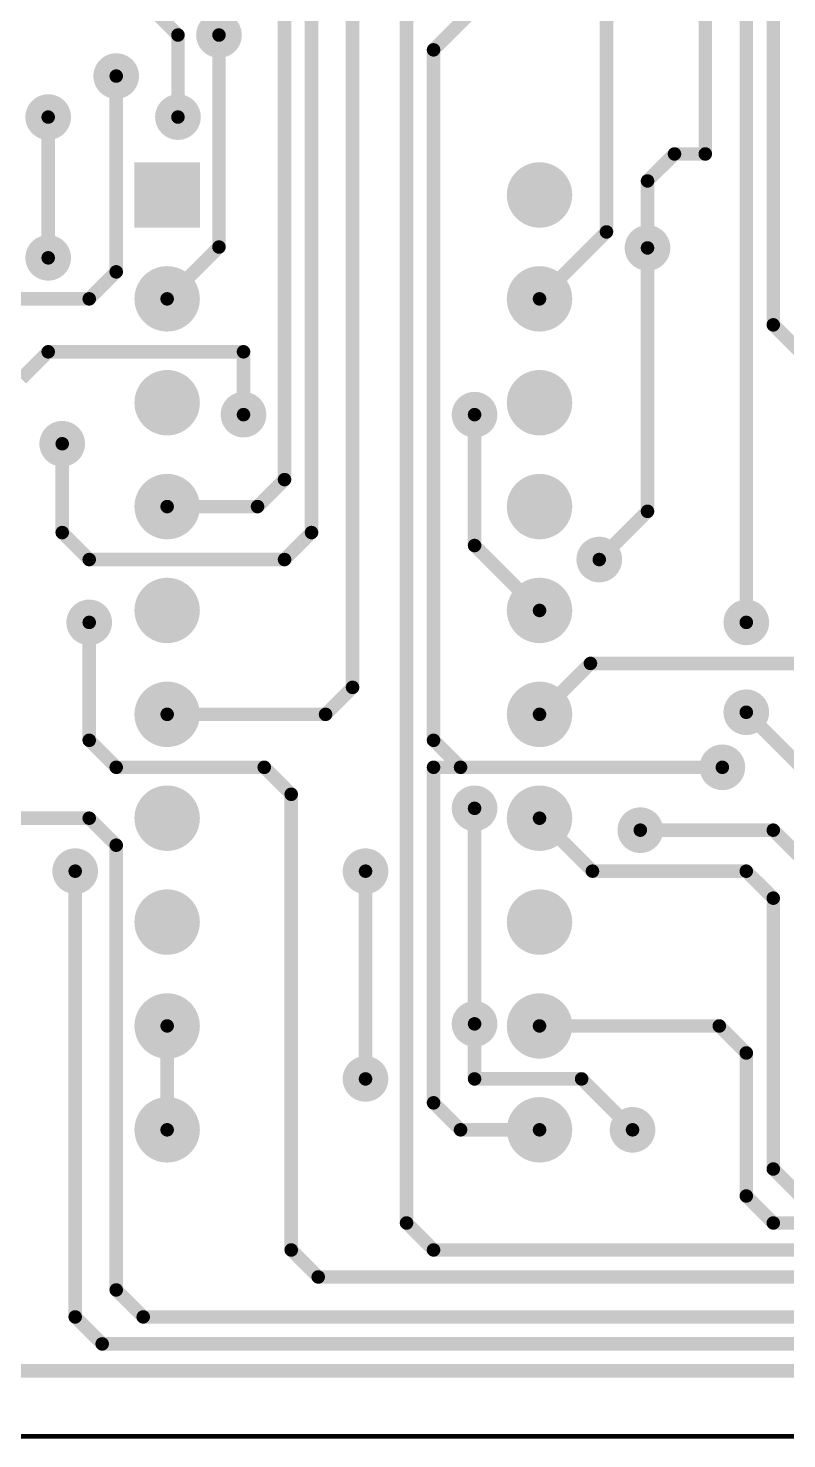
# Model space of a CAD drawing. Extents: x 0 to 107, y 0 to 143.
# Drawn here: x 46.4 to 64.95, y -0.06 to 34.43 of the extents above; entities that cross this region are included whole.
import ezdxf

# ---------------------------------------------------------------- set-up
doc = ezdxf.new("R2010")
doc.units = 0
for name, color, linetype in [('Board_Outline', 21, 'CONTINUOUS'), ('Bottom', 10, 'CONTINUOUS'), ('Bottom_Mask', 15, 'CONTINUOUS')]:
    doc.layers.add(name, color=color, linetype=linetype)

msp = doc.modelspace()

# ---------------------------------------------------------------- linework, layer by layer
at = {"layer": 'Board_Outline', "linetype": 'CONTINUOUS', "const_width": 0.12}
msp.add_lwpolyline([(107.1581, 142.5924), (0, 142.5924), (0, 0), (107.1581, 0), (107.1581, 142.5924)], dxfattribs=at)
at = {"layer": 'Bottom', "linetype": 'CONTINUOUS', "const_width": 0.33}
for points in [[(64.6164, 27.1802), (64.6164, 82.6152)], [(63.9564, 19.9032), (63.9564, 71.4772)], [(55.6504, 5.2171), (55.6504, 54.9862)], [(53.3274, 53.9832), (53.3274, 22.1002)], [(52.6674, 23.3952), (52.6674, 51.4524)], [(51.0647, 34.2662), (51.0647, 49.7801)], [(54.3304, 46.6552), (54.3304, 18.3152)], [(50.0617, 34.2662), (45.9127, 38.4152)], [(60.5383, 36.8381), (60.5383, 29.452)], [(56.3104, 33.9041), (58.9014, 36.4952)], [(62.9534, 36.4951), (62.9534, 31.3582)], [(50.0617, 32.2602), (50.0617, 34.2662)], [(51.0647, 29.0822), (51.0647, 34.2662)], [(56.3104, 17.0202), (56.3104, 33.9041)], [(48.5527, 33.2632), (48.5527, 28.4752)], [(46.8897, 28.8182), (46.8897, 32.2602)], [(62.2013, 31.3582), (61.5413, 30.6982)], [(62.9534, 31.3582), (62.2013, 31.3582)], [(61.5413, 30.6982), (61.5413, 29.0602)], [(60.5383, 29.452), (58.9014, 27.8151)], [(49.7977, 27.8152), (51.0647, 29.0822)], [(61.5413, 29.0602), (61.5413, 22.6193)], [(48.5527, 28.4752), (47.8926, 27.8151)], [(47.8926, 27.8151), (42.1777, 27.8151)], [(66.5214, 25.2752), (64.6164, 27.1802)], [(46.2297, 25.8602), (46.8897, 26.5202)], [(46.8897, 26.5202), (51.6644, 26.5202)], [(51.6644, 26.5202), (51.6644, 24.9832)], [(57.3134, 24.9832), (57.3134, 21.7832)], [(47.2327, 22.1002), (47.2327, 24.2722)], [(52.0074, 22.7352), (52.6674, 23.3952)], [(49.7977, 22.7352), (52.0074, 22.7352)], [(61.5413, 22.6193), (60.3622, 21.4402)], [(47.8926, 21.4402), (47.2327, 22.1002)], [(53.3274, 22.1002), (52.6674, 21.4402)], [(57.3134, 21.7832), (58.9014, 20.1951)], [(52.6674, 21.4402), (47.8926, 21.4402)], [(47.8926, 19.9032), (47.8926, 17.0202)], [(60.1465, 18.9002), (58.9014, 17.6551)], [(67.6444, 18.9002), (60.1465, 18.9002)], [(54.3304, 18.3152), (53.6703, 17.6551)], [(53.6703, 17.6551), (49.7977, 17.6551)], [(63.9564, 17.7062), (65.2764, 16.3862)], [(47.8926, 17.0202), (48.5526, 16.3602)], [(56.9704, 16.3602), (56.3104, 17.0202)], [(48.5526, 16.3602), (52.1711, 16.3602)], [(52.1711, 16.3602), (52.8311, 15.7001)], [(56.3104, 8.1552), (56.3104, 16.3602)], [(56.3104, 16.3602), (56.9704, 16.3602)], [(56.9704, 16.3602), (56.9704, 16.3602)], [(56.9704, 16.3602), (63.3712, 16.3602)], [(52.8311, 15.7001), (52.8311, 4.5571)], [(57.3134, 15.3572), (57.3134, 10.0862)], [(47.8927, 15.1152), (42.1777, 15.1152)], [(48.5527, 14.4552), (47.8927, 15.1152)], [(60.1964, 13.8202), (58.9014, 15.1152)], [(64.6164, 14.8232), (61.3652, 14.8232)], [(65.2764, 14.1632), (64.6164, 14.8232)], [(48.5527, 3.5802), (48.5527, 14.4552)], [(47.5497, 13.8202), (47.5497, 2.9202)], [(54.6474, 8.7402), (54.6474, 13.8202)], [(63.9564, 13.8202), (60.1964, 13.8202)], [(64.6164, 13.1602), (63.9564, 13.8202)], [(64.6164, 6.5371), (64.6164, 13.1602)], [(49.7977, 10.0351), (49.7977, 7.4952)], [(57.3134, 10.0862), (57.3134, 8.7402)], [(63.2963, 10.0351), (58.9014, 10.0351)], [(63.9564, 9.3751), (63.2963, 10.0351)], [(63.9564, 5.8771), (63.9564, 9.3751)], [(57.3134, 8.7402), (59.9304, 8.7402)], [(59.9304, 8.7402), (61.1754, 7.4952)], [(56.9704, 7.4952), (56.3104, 8.1552)], [(58.9014, 7.4952), (56.9704, 7.4952)], [(65.2764, 5.8771), (64.6164, 6.5371)], [(64.6164, 5.2171), (63.9564, 5.8771)], [(56.3104, 4.5571), (55.6504, 5.2171)], [(87.9826, 5.2171), (64.6164, 5.2171)], [(52.8311, 4.5571), (53.4911, 3.8971)], [(91.5111, 4.5571), (56.3104, 4.5571)], [(53.4911, 3.8971), (98.7964, 3.8971)], [(49.2127, 2.9202), (48.5527, 3.5802)], [(47.5497, 2.9202), (48.2097, 2.2602)], [(99.4564, 2.9202), (49.2127, 2.9202)], [(48.2097, 2.2602), (103.5781, 2.2602)], [(17.8617, 1.6002), (104.2381, 1.6002)]]:
    msp.add_lwpolyline(points, dxfattribs=at)
at = {"layer": 'Bottom', "linetype": 'CONTINUOUS'}
for points, const_width in [([(51.3187, 34.2662, 1), (50.8107, 34.2662, 1), (51.3187, 34.2662, 1)], 0.508), ([(50.1442, 34.2662, 1), (49.9792, 34.2662, 1), (50.1442, 34.2662, 1)], 0.165), ([(50.1442, 34.2662, 1), (49.9792, 34.2662, 1), (50.1442, 34.2662, 1)], 0.165), ([(51.1472, 34.2662, 1), (50.9822, 34.2662, 1), (51.1472, 34.2662, 1)], 0.165), ([(51.1472, 34.2662, 1), (50.9822, 34.2662, 1), (51.1472, 34.2662, 1)], 0.165), ([(56.3929, 33.9041, 1), (56.2279, 33.9041, 1), (56.3929, 33.9041, 1)], 0.165), ([(56.3929, 33.9041, 1), (56.2279, 33.9041, 1), (56.3929, 33.9041, 1)], 0.165), ([(48.8067, 33.2632, 1), (48.2987, 33.2632, 1), (48.8067, 33.2632, 1)], 0.508), ([(48.6352, 33.2632, 1), (48.4702, 33.2632, 1), (48.6352, 33.2632, 1)], 0.165), ([(47.1437, 32.2602, 1), (46.6357, 32.2602, 1), (47.1437, 32.2602, 1)], 0.508), ([(46.9722, 32.2602, 1), (46.8072, 32.2602, 1), (46.9722, 32.2602, 1)], 0.165), ([(50.3157, 32.2602, 1), (49.8077, 32.2602, 1), (50.3157, 32.2602, 1)], 0.508), ([(50.1442, 32.2602, 1), (49.9792, 32.2602, 1), (50.1442, 32.2602, 1)], 0.165), ([(62.2838, 31.3582, 1), (62.1188, 31.3582, 1), (62.2838, 31.3582, 1)], 0.165), ([(62.2838, 31.3582, 1), (62.1188, 31.3582, 1), (62.2838, 31.3582, 1)], 0.165), ([(63.0359, 31.3582, 1), (62.8709, 31.3582, 1), (63.0359, 31.3582, 1)], 0.165), ([(63.0359, 31.3582, 1), (62.8709, 31.3582, 1), (63.0359, 31.3582, 1)], 0.165), ([(59.2764, 30.3551, 1), (58.5264, 30.3551, 1), (59.2764, 30.3551, 1)], 0.75), ([(61.6238, 30.6982, 1), (61.4588, 30.6982, 1), (61.6238, 30.6982, 1)], 0.165), ([(61.6238, 30.6982, 1), (61.4588, 30.6982, 1), (61.6238, 30.6982, 1)], 0.165), ([(47.1437, 28.8182, 1), (46.6357, 28.8182, 1), (47.1437, 28.8182, 1)], 0.508), ([(60.6208, 29.452, 1), (60.4558, 29.452, 1), (60.6208, 29.452, 1)], 0.165), ([(60.6208, 29.452, 1), (60.4558, 29.452, 1), (60.6208, 29.452, 1)], 0.165), ([(61.7953, 29.0602, 1), (61.2873, 29.0602, 1), (61.7953, 29.0602, 1)], 0.508), ([(46.9722, 28.8182, 1), (46.8072, 28.8182, 1), (46.9722, 28.8182, 1)], 0.165), ([(51.1472, 29.0822, 1), (50.9822, 29.0822, 1), (51.1472, 29.0822, 1)], 0.165), ([(51.1472, 29.0822, 1), (50.9822, 29.0822, 1), (51.1472, 29.0822, 1)], 0.165), ([(61.6238, 29.0602, 1), (61.4588, 29.0602, 1), (61.6238, 29.0602, 1)], 0.165), ([(61.6238, 29.0602, 1), (61.4588, 29.0602, 1), (61.6238, 29.0602, 1)], 0.165), ([(48.6352, 28.4752, 1), (48.4702, 28.4752, 1), (48.6352, 28.4752, 1)], 0.165), ([(48.6352, 28.4752, 1), (48.4702, 28.4752, 1), (48.6352, 28.4752, 1)], 0.165), ([(50.1727, 27.8152, 1), (49.4227, 27.8152, 1), (50.1727, 27.8152, 1)], 0.75), ([(59.2764, 27.8151, 1), (58.5264, 27.8151, 1), (59.2764, 27.8151, 1)], 0.75), ([(47.9751, 27.8151, 1), (47.8101, 27.8151, 1), (47.9751, 27.8151, 1)], 0.165), ([(47.9751, 27.8151, 1), (47.8101, 27.8151, 1), (47.9751, 27.8151, 1)], 0.165), ([(49.8802, 27.8152, 1), (49.7152, 27.8152, 1), (49.8802, 27.8152, 1)], 0.165), ([(58.9839, 27.8151, 1), (58.8189, 27.8151, 1), (58.9839, 27.8151, 1)], 0.165), ([(64.6989, 27.1802, 1), (64.5339, 27.1802, 1), (64.6989, 27.1802, 1)], 0.165), ([(64.6989, 27.1802, 1), (64.5339, 27.1802, 1), (64.6989, 27.1802, 1)], 0.165), ([(46.9722, 26.5202, 1), (46.8072, 26.5202, 1), (46.9722, 26.5202, 1)], 0.165), ([(46.9722, 26.5202, 1), (46.8072, 26.5202, 1), (46.9722, 26.5202, 1)], 0.165), ([(51.7469, 26.5202, 1), (51.5819, 26.5202, 1), (51.7469, 26.5202, 1)], 0.165), ([(51.7469, 26.5202, 1), (51.5819, 26.5202, 1), (51.7469, 26.5202, 1)], 0.165), ([(50.1727, 25.2752, 1), (49.4227, 25.2752, 1), (50.1727, 25.2752, 1)], 0.75), ([(59.2764, 25.2751, 1), (58.5264, 25.2751, 1), (59.2764, 25.2751, 1)], 0.75), ([(51.9184, 24.9832, 1), (51.4104, 24.9832, 1), (51.9184, 24.9832, 1)], 0.508), ([(57.5674, 24.9832, 1), (57.0594, 24.9832, 1), (57.5674, 24.9832, 1)], 0.508), ([(51.7469, 24.9832, 1), (51.5819, 24.9832, 1), (51.7469, 24.9832, 1)], 0.165), ([(57.3959, 24.9832, 1), (57.2309, 24.9832, 1), (57.3959, 24.9832, 1)], 0.165), ([(47.4867, 24.2722, 1), (46.9787, 24.2722, 1), (47.4867, 24.2722, 1)], 0.508), ([(47.3152, 24.2722, 1), (47.1502, 24.2722, 1), (47.3152, 24.2722, 1)], 0.165), ([(50.1727, 22.7352, 1), (49.4227, 22.7352, 1), (50.1727, 22.7352, 1)], 0.75), ([(52.7499, 23.3952, 1), (52.5849, 23.3952, 1), (52.7499, 23.3952, 1)], 0.165), ([(52.7499, 23.3952, 1), (52.5849, 23.3952, 1), (52.7499, 23.3952, 1)], 0.165), ([(59.2764, 22.7352, 1), (58.5264, 22.7352, 1), (59.2764, 22.7352, 1)], 0.75), ([(49.8802, 22.7352, 1), (49.7152, 22.7352, 1), (49.8802, 22.7352, 1)], 0.165), ([(52.0899, 22.7352, 1), (51.9249, 22.7352, 1), (52.0899, 22.7352, 1)], 0.165), ([(52.0899, 22.7352, 1), (51.9249, 22.7352, 1), (52.0899, 22.7352, 1)], 0.165), ([(61.6238, 22.6193, 1), (61.4588, 22.6193, 1), (61.6238, 22.6193, 1)], 0.165), ([(61.6238, 22.6193, 1), (61.4588, 22.6193, 1), (61.6238, 22.6193, 1)], 0.165), ([(47.3152, 22.1002, 1), (47.1502, 22.1002, 1), (47.3152, 22.1002, 1)], 0.165), ([(47.3152, 22.1002, 1), (47.1502, 22.1002, 1), (47.3152, 22.1002, 1)], 0.165), ([(53.4099, 22.1002, 1), (53.2449, 22.1002, 1), (53.4099, 22.1002, 1)], 0.165), ([(53.4099, 22.1002, 1), (53.2449, 22.1002, 1), (53.4099, 22.1002, 1)], 0.165), ([(57.3959, 21.7832, 1), (57.2309, 21.7832, 1), (57.3959, 21.7832, 1)], 0.165), ([(57.3959, 21.7832, 1), (57.2309, 21.7832, 1), (57.3959, 21.7832, 1)], 0.165), ([(60.6162, 21.4402, 1), (60.1082, 21.4402, 1), (60.6162, 21.4402, 1)], 0.508), ([(47.9751, 21.4402, 1), (47.8101, 21.4402, 1), (47.9751, 21.4402, 1)], 0.165), ([(47.9751, 21.4402, 1), (47.8101, 21.4402, 1), (47.9751, 21.4402, 1)], 0.165), ([(52.7499, 21.4402, 1), (52.5849, 21.4402, 1), (52.7499, 21.4402, 1)], 0.165), ([(52.7499, 21.4402, 1), (52.5849, 21.4402, 1), (52.7499, 21.4402, 1)], 0.165), ([(60.4447, 21.4402, 1), (60.2797, 21.4402, 1), (60.4447, 21.4402, 1)], 0.165), ([(50.1727, 20.1951, 1), (49.4227, 20.1951, 1), (50.1727, 20.1951, 1)], 0.75), ([(59.2764, 20.1951, 1), (58.5264, 20.1951, 1), (59.2764, 20.1951, 1)], 0.75), ([(48.1466, 19.9032, 1), (47.6386, 19.9032, 1), (48.1466, 19.9032, 1)], 0.508), ([(58.9839, 20.1951, 1), (58.8189, 20.1951, 1), (58.9839, 20.1951, 1)], 0.165), ([(64.2104, 19.9032, 1), (63.7024, 19.9032, 1), (64.2104, 19.9032, 1)], 0.508), ([(47.9751, 19.9032, 1), (47.8101, 19.9032, 1), (47.9751, 19.9032, 1)], 0.165), ([(64.0389, 19.9032, 1), (63.8739, 19.9032, 1), (64.0389, 19.9032, 1)], 0.165), ([(60.229, 18.9002, 1), (60.064, 18.9002, 1), (60.229, 18.9002, 1)], 0.165), ([(60.229, 18.9002, 1), (60.064, 18.9002, 1), (60.229, 18.9002, 1)], 0.165), ([(50.1727, 17.6551, 1), (49.4227, 17.6551, 1), (50.1727, 17.6551, 1)], 0.75), ([(54.4129, 18.3152, 1), (54.2479, 18.3152, 1), (54.4129, 18.3152, 1)], 0.165), ([(54.4129, 18.3152, 1), (54.2479, 18.3152, 1), (54.4129, 18.3152, 1)], 0.165), ([(59.2764, 17.6551, 1), (58.5264, 17.6551, 1), (59.2764, 17.6551, 1)], 0.75), ([(64.2104, 17.7062, 1), (63.7024, 17.7062, 1), (64.2104, 17.7062, 1)], 0.508), ([(49.8802, 17.6551, 1), (49.7152, 17.6551, 1), (49.8802, 17.6551, 1)], 0.165), ([(53.7528, 17.6551, 1), (53.5878, 17.6551, 1), (53.7528, 17.6551, 1)], 0.165), ([(53.7528, 17.6551, 1), (53.5878, 17.6551, 1), (53.7528, 17.6551, 1)], 0.165), ([(58.9839, 17.6551, 1), (58.8189, 17.6551, 1), (58.9839, 17.6551, 1)], 0.165), ([(64.0389, 17.7062, 1), (63.8739, 17.7062, 1), (64.0389, 17.7062, 1)], 0.165), ([(47.9751, 17.0202, 1), (47.8101, 17.0202, 1), (47.9751, 17.0202, 1)], 0.165), ([(47.9751, 17.0202, 1), (47.8101, 17.0202, 1), (47.9751, 17.0202, 1)], 0.165), ([(56.3929, 17.0202, 1), (56.2279, 17.0202, 1), (56.3929, 17.0202, 1)], 0.165), ([(56.3929, 17.0202, 1), (56.2279, 17.0202, 1), (56.3929, 17.0202, 1)], 0.165), ([(63.6252, 16.3602, 1), (63.1172, 16.3602, 1), (63.6252, 16.3602, 1)], 0.508), ([(48.6351, 16.3602, 1), (48.4701, 16.3602, 1), (48.6351, 16.3602, 1)], 0.165), ([(48.6351, 16.3602, 1), (48.4701, 16.3602, 1), (48.6351, 16.3602, 1)], 0.165), ([(52.2536, 16.3602, 1), (52.0886, 16.3602, 1), (52.2536, 16.3602, 1)], 0.165), ([(52.2536, 16.3602, 1), (52.0886, 16.3602, 1), (52.2536, 16.3602, 1)], 0.165), ([(56.3929, 16.3602, 1), (56.2279, 16.3602, 1), (56.3929, 16.3602, 1)], 0.165), ([(56.3929, 16.3602, 1), (56.2279, 16.3602, 1), (56.3929, 16.3602, 1)], 0.165), ([(57.0529, 16.3602, 1), (56.8879, 16.3602, 1), (57.0529, 16.3602, 1)], 0.165), ([(57.0529, 16.3602, 1), (56.8879, 16.3602, 1), (57.0529, 16.3602, 1)], 0.165), ([(57.0529, 16.3602, 1), (56.8879, 16.3602, 1), (57.0529, 16.3602, 1)], 0.165), ([(57.0529, 16.3602, 1), (56.8879, 16.3602, 1), (57.0529, 16.3602, 1)], 0.165), ([(63.4537, 16.3602, 1), (63.2887, 16.3602, 1), (63.4537, 16.3602, 1)], 0.165), ([(50.1727, 15.1152, 1), (49.4227, 15.1152, 1), (50.1727, 15.1152, 1)], 0.75), ([(52.9136, 15.7001, 1), (52.7486, 15.7001, 1), (52.9136, 15.7001, 1)], 0.165), ([(52.9136, 15.7001, 1), (52.7486, 15.7001, 1), (52.9136, 15.7001, 1)], 0.165), ([(57.5674, 15.3572, 1), (57.0594, 15.3572, 1), (57.5674, 15.3572, 1)], 0.508), ([(57.3959, 15.3572, 1), (57.2309, 15.3572, 1), (57.3959, 15.3572, 1)], 0.165), ([(59.2764, 15.1152, 1), (58.5264, 15.1152, 1), (59.2764, 15.1152, 1)], 0.75), ([(47.9752, 15.1152, 1), (47.8102, 15.1152, 1), (47.9752, 15.1152, 1)], 0.165), ([(47.9752, 15.1152, 1), (47.8102, 15.1152, 1), (47.9752, 15.1152, 1)], 0.165), ([(58.9839, 15.1152, 1), (58.8189, 15.1152, 1), (58.9839, 15.1152, 1)], 0.165), ([(61.6192, 14.8232, 1), (61.1112, 14.8232, 1), (61.6192, 14.8232, 1)], 0.508), ([(61.4477, 14.8232, 1), (61.2827, 14.8232, 1), (61.4477, 14.8232, 1)], 0.165), ([(64.6989, 14.8232, 1), (64.5339, 14.8232, 1), (64.6989, 14.8232, 1)], 0.165), ([(64.6989, 14.8232, 1), (64.5339, 14.8232, 1), (64.6989, 14.8232, 1)], 0.165), ([(48.6352, 14.4552, 1), (48.4702, 14.4552, 1), (48.6352, 14.4552, 1)], 0.165), ([(48.6352, 14.4552, 1), (48.4702, 14.4552, 1), (48.6352, 14.4552, 1)], 0.165), ([(47.8037, 13.8202, 1), (47.2957, 13.8202, 1), (47.8037, 13.8202, 1)], 0.508), ([(54.9014, 13.8202, 1), (54.3934, 13.8202, 1), (54.9014, 13.8202, 1)], 0.508), ([(47.6322, 13.8202, 1), (47.4672, 13.8202, 1), (47.6322, 13.8202, 1)], 0.165), ([(54.7299, 13.8202, 1), (54.5649, 13.8202, 1), (54.7299, 13.8202, 1)], 0.165), ([(60.2789, 13.8202, 1), (60.1139, 13.8202, 1), (60.2789, 13.8202, 1)], 0.165), ([(60.2789, 13.8202, 1), (60.1139, 13.8202, 1), (60.2789, 13.8202, 1)], 0.165), ([(64.0389, 13.8202, 1), (63.8739, 13.8202, 1), (64.0389, 13.8202, 1)], 0.165), ([(64.0389, 13.8202, 1), (63.8739, 13.8202, 1), (64.0389, 13.8202, 1)], 0.165), ([(50.1727, 12.5751, 1), (49.4227, 12.5751, 1), (50.1727, 12.5751, 1)], 0.75), ([(59.2764, 12.5751, 1), (58.5264, 12.5751, 1), (59.2764, 12.5751, 1)], 0.75), ([(64.6989, 13.1602, 1), (64.5339, 13.1602, 1), (64.6989, 13.1602, 1)], 0.165), ([(64.6989, 13.1602, 1), (64.5339, 13.1602, 1), (64.6989, 13.1602, 1)], 0.165), ([(50.1727, 10.0351, 1), (49.4227, 10.0351, 1), (50.1727, 10.0351, 1)], 0.75), ([(59.2764, 10.0351, 1), (58.5264, 10.0351, 1), (59.2764, 10.0351, 1)], 0.75), ([(57.5674, 10.0862, 1), (57.0594, 10.0862, 1), (57.5674, 10.0862, 1)], 0.508), ([(49.8802, 10.0351, 1), (49.7152, 10.0351, 1), (49.8802, 10.0351, 1)], 0.165), ([(57.3959, 10.0862, 1), (57.2309, 10.0862, 1), (57.3959, 10.0862, 1)], 0.165), ([(57.3959, 10.0862, 1), (57.2309, 10.0862, 1), (57.3959, 10.0862, 1)], 0.165), ([(58.9839, 10.0351, 1), (58.8189, 10.0351, 1), (58.9839, 10.0351, 1)], 0.165), ([(63.3788, 10.0351, 1), (63.2138, 10.0351, 1), (63.3788, 10.0351, 1)], 0.165), ([(63.3788, 10.0351, 1), (63.2138, 10.0351, 1), (63.3788, 10.0351, 1)], 0.165), ([(64.0389, 9.3751, 1), (63.8739, 9.3751, 1), (64.0389, 9.3751, 1)], 0.165), ([(64.0389, 9.3751, 1), (63.8739, 9.3751, 1), (64.0389, 9.3751, 1)], 0.165), ([(54.9014, 8.7402, 1), (54.3934, 8.7402, 1), (54.9014, 8.7402, 1)], 0.508), ([(54.7299, 8.7402, 1), (54.5649, 8.7402, 1), (54.7299, 8.7402, 1)], 0.165), ([(57.3959, 8.7402, 1), (57.2309, 8.7402, 1), (57.3959, 8.7402, 1)], 0.165), ([(57.3959, 8.7402, 1), (57.2309, 8.7402, 1), (57.3959, 8.7402, 1)], 0.165), ([(60.0129, 8.7402, 1), (59.8479, 8.7402, 1), (60.0129, 8.7402, 1)], 0.165), ([(60.0129, 8.7402, 1), (59.8479, 8.7402, 1), (60.0129, 8.7402, 1)], 0.165), ([(56.3929, 8.1552, 1), (56.2279, 8.1552, 1), (56.3929, 8.1552, 1)], 0.165), ([(56.3929, 8.1552, 1), (56.2279, 8.1552, 1), (56.3929, 8.1552, 1)], 0.165), ([(50.1727, 7.4952, 1), (49.4227, 7.4952, 1), (50.1727, 7.4952, 1)], 0.75), ([(59.2764, 7.4952, 1), (58.5264, 7.4952, 1), (59.2764, 7.4952, 1)], 0.75), ([(61.4294, 7.4952, 1), (60.9214, 7.4952, 1), (61.4294, 7.4952, 1)], 0.508), ([(49.8802, 7.4952, 1), (49.7152, 7.4952, 1), (49.8802, 7.4952, 1)], 0.165), ([(57.0529, 7.4952, 1), (56.8879, 7.4952, 1), (57.0529, 7.4952, 1)], 0.165), ([(57.0529, 7.4952, 1), (56.8879, 7.4952, 1), (57.0529, 7.4952, 1)], 0.165), ([(58.9839, 7.4952, 1), (58.8189, 7.4952, 1), (58.9839, 7.4952, 1)], 0.165), ([(61.2579, 7.4952, 1), (61.0929, 7.4952, 1), (61.2579, 7.4952, 1)], 0.165), ([(64.6989, 6.5371, 1), (64.5339, 6.5371, 1), (64.6989, 6.5371, 1)], 0.165), ([(64.6989, 6.5371, 1), (64.5339, 6.5371, 1), (64.6989, 6.5371, 1)], 0.165), ([(64.0389, 5.8771, 1), (63.8739, 5.8771, 1), (64.0389, 5.8771, 1)], 0.165), ([(64.0389, 5.8771, 1), (63.8739, 5.8771, 1), (64.0389, 5.8771, 1)], 0.165), ([(55.7329, 5.2171, 1), (55.5679, 5.2171, 1), (55.7329, 5.2171, 1)], 0.165), ([(55.7329, 5.2171, 1), (55.5679, 5.2171, 1), (55.7329, 5.2171, 1)], 0.165), ([(64.6989, 5.2171, 1), (64.5339, 5.2171, 1), (64.6989, 5.2171, 1)], 0.165), ([(64.6989, 5.2171, 1), (64.5339, 5.2171, 1), (64.6989, 5.2171, 1)], 0.165), ([(52.9136, 4.5571, 1), (52.7486, 4.5571, 1), (52.9136, 4.5571, 1)], 0.165), ([(52.9136, 4.5571, 1), (52.7486, 4.5571, 1), (52.9136, 4.5571, 1)], 0.165), ([(56.3929, 4.5571, 1), (56.2279, 4.5571, 1), (56.3929, 4.5571, 1)], 0.165), ([(56.3929, 4.5571, 1), (56.2279, 4.5571, 1), (56.3929, 4.5571, 1)], 0.165), ([(53.5736, 3.8971, 1), (53.4086, 3.8971, 1), (53.5736, 3.8971, 1)], 0.165), ([(53.5736, 3.8971, 1), (53.4086, 3.8971, 1), (53.5736, 3.8971, 1)], 0.165), ([(48.6352, 3.5802, 1), (48.4702, 3.5802, 1), (48.6352, 3.5802, 1)], 0.165), ([(48.6352, 3.5802, 1), (48.4702, 3.5802, 1), (48.6352, 3.5802, 1)], 0.165), ([(47.6322, 2.9202, 1), (47.4672, 2.9202, 1), (47.6322, 2.9202, 1)], 0.165), ([(47.6322, 2.9202, 1), (47.4672, 2.9202, 1), (47.6322, 2.9202, 1)], 0.165), ([(49.2952, 2.9202, 1), (49.1302, 2.9202, 1), (49.2952, 2.9202, 1)], 0.165), ([(49.2952, 2.9202, 1), (49.1302, 2.9202, 1), (49.2952, 2.9202, 1)], 0.165), ([(48.2922, 2.2602, 1), (48.1272, 2.2602, 1), (48.2922, 2.2602, 1)], 0.165), ([(48.2922, 2.2602, 1), (48.1272, 2.2602, 1), (48.2922, 2.2602, 1)], 0.165)]:
    msp.add_lwpolyline(points, format="xyb", dxfattribs=dict(at, const_width=const_width))
at = {"layer": 'Bottom'}
msp.add_solid([(50.5477, 31.1052), (49.0477, 31.1052), (50.5477, 29.6052), (49.0477, 29.6052)], dxfattribs=at)
at = {"layer": 'Bottom_Mask', "linetype": 'CONTINUOUS'}
for points, const_width in [([(51.3437, 34.2662, 1), (50.7857, 34.2662, 1), (51.3437, 34.2662, 1)], 0.558), ([(48.8317, 33.2632, 1), (48.2737, 33.2632, 1), (48.8317, 33.2632, 1)], 0.558), ([(47.1687, 32.2602, 1), (46.6107, 32.2602, 1), (47.1687, 32.2602, 1)], 0.558), ([(50.3407, 32.2602, 1), (49.7827, 32.2602, 1), (50.3407, 32.2602, 1)], 0.558), ([(59.3014, 30.3551, 1), (58.5014, 30.3551, 1), (59.3014, 30.3551, 1)], 0.8), ([(47.1687, 28.8182, 1), (46.6107, 28.8182, 1), (47.1687, 28.8182, 1)], 0.558), ([(61.8203, 29.0602, 1), (61.2623, 29.0602, 1), (61.8203, 29.0602, 1)], 0.558), ([(50.1977, 27.8152, 1), (49.3977, 27.8152, 1), (50.1977, 27.8152, 1)], 0.8), ([(59.3014, 27.8151, 1), (58.5014, 27.8151, 1), (59.3014, 27.8151, 1)], 0.8), ([(50.1977, 25.2752, 1), (49.3977, 25.2752, 1), (50.1977, 25.2752, 1)], 0.8), ([(59.3014, 25.2751, 1), (58.5014, 25.2751, 1), (59.3014, 25.2751, 1)], 0.8), ([(51.9434, 24.9832, 1), (51.3854, 24.9832, 1), (51.9434, 24.9832, 1)], 0.558), ([(57.5924, 24.9832, 1), (57.0344, 24.9832, 1), (57.5924, 24.9832, 1)], 0.558), ([(47.5117, 24.2722, 1), (46.9537, 24.2722, 1), (47.5117, 24.2722, 1)], 0.558), ([(50.1977, 22.7352, 1), (49.3977, 22.7352, 1), (50.1977, 22.7352, 1)], 0.8), ([(59.3014, 22.7352, 1), (58.5014, 22.7352, 1), (59.3014, 22.7352, 1)], 0.8), ([(60.6412, 21.4402, 1), (60.0832, 21.4402, 1), (60.6412, 21.4402, 1)], 0.558), ([(50.1977, 20.1951, 1), (49.3977, 20.1951, 1), (50.1977, 20.1951, 1)], 0.8), ([(59.3014, 20.1951, 1), (58.5014, 20.1951, 1), (59.3014, 20.1951, 1)], 0.8), ([(48.1716, 19.9032, 1), (47.6136, 19.9032, 1), (48.1716, 19.9032, 1)], 0.558), ([(64.2354, 19.9032, 1), (63.6774, 19.9032, 1), (64.2354, 19.9032, 1)], 0.558), ([(50.1977, 17.6551, 1), (49.3977, 17.6551, 1), (50.1977, 17.6551, 1)], 0.8), ([(59.3014, 17.6551, 1), (58.5014, 17.6551, 1), (59.3014, 17.6551, 1)], 0.8), ([(64.2354, 17.7062, 1), (63.6774, 17.7062, 1), (64.2354, 17.7062, 1)], 0.558), ([(63.6502, 16.3602, 1), (63.0922, 16.3602, 1), (63.6502, 16.3602, 1)], 0.558), ([(50.1977, 15.1152, 1), (49.3977, 15.1152, 1), (50.1977, 15.1152, 1)], 0.8), ([(57.5924, 15.3572, 1), (57.0344, 15.3572, 1), (57.5924, 15.3572, 1)], 0.558), ([(59.3014, 15.1152, 1), (58.5014, 15.1152, 1), (59.3014, 15.1152, 1)], 0.8), ([(61.6442, 14.8232, 1), (61.0862, 14.8232, 1), (61.6442, 14.8232, 1)], 0.558), ([(47.8287, 13.8202, 1), (47.2707, 13.8202, 1), (47.8287, 13.8202, 1)], 0.558), ([(54.9264, 13.8202, 1), (54.3684, 13.8202, 1), (54.9264, 13.8202, 1)], 0.558), ([(50.1977, 12.5751, 1), (49.3977, 12.5751, 1), (50.1977, 12.5751, 1)], 0.8), ([(59.3014, 12.5751, 1), (58.5014, 12.5751, 1), (59.3014, 12.5751, 1)], 0.8), ([(50.1977, 10.0351, 1), (49.3977, 10.0351, 1), (50.1977, 10.0351, 1)], 0.8), ([(59.3014, 10.0351, 1), (58.5014, 10.0351, 1), (59.3014, 10.0351, 1)], 0.8), ([(57.5924, 10.0862, 1), (57.0344, 10.0862, 1), (57.5924, 10.0862, 1)], 0.558), ([(54.9264, 8.7402, 1), (54.3684, 8.7402, 1), (54.9264, 8.7402, 1)], 0.558), ([(50.1977, 7.4952, 1), (49.3977, 7.4952, 1), (50.1977, 7.4952, 1)], 0.8), ([(59.3014, 7.4952, 1), (58.5014, 7.4952, 1), (59.3014, 7.4952, 1)], 0.8), ([(61.4544, 7.4952, 1), (60.8964, 7.4952, 1), (61.4544, 7.4952, 1)], 0.558)]:
    msp.add_lwpolyline(points, format="xyb", dxfattribs=dict(at, const_width=const_width))
at = {"layer": 'Bottom_Mask'}
msp.add_solid([(50.5977, 31.1552), (48.9977, 31.1552), (50.5977, 29.5552), (48.9977, 29.5552)], dxfattribs=at)

doc.saveas('drawing.dxf')
